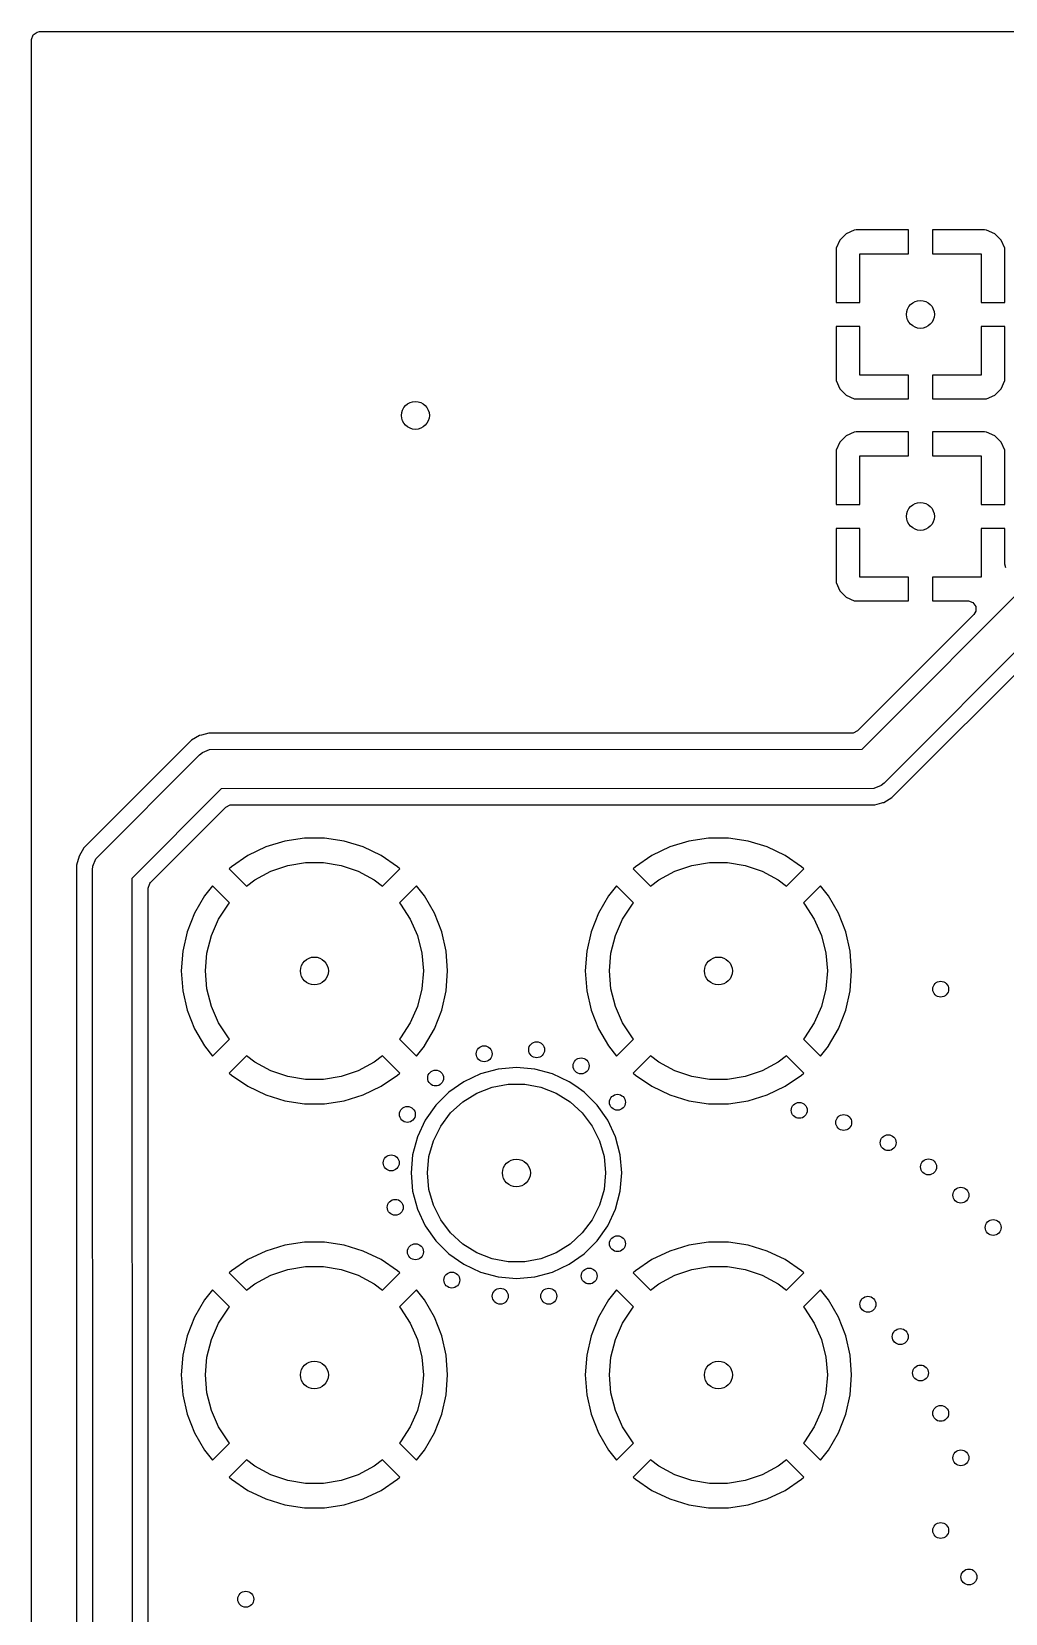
# Model space of a CAD drawing. Extents: x 5.29 to 6.87, y -4.43 to -2.85.
# Drawn here: x 5.291 to 5.773, y -3.637 to -2.854 of the extents above; entities that cross this region are included whole.
import ezdxf

# ---------------------------------------------------------------- set-up
doc = ezdxf.new("R2010")
doc.units = 0
doc.header["$MEASUREMENT"] = 0
doc.layers.add('BLACK', color=7, linetype='CONTINUOUS')

msp = doc.modelspace()

# ---------------------------------------------------------------- linework, layer by layer
at = {"layer": 'BLACK', "linetype": 'CONTINUOUS'}
for p, q in [((5.29051, -2.8574), (5.29126, -2.85511)), ((5.29051, -2.96174), (5.29051, -2.8574)), ((5.29126, -2.85511), (5.2932, -2.85369)), ((5.2932, -2.85369), (5.29441, -2.8535)), ((5.29441, -2.8535), (6.86661, -2.8535)), ((5.69776, -2.95181), (5.69372, -2.95359)), ((5.69875, -2.95169), (5.69776, -2.95181)), ((5.72461, -2.95169), (5.69875, -2.95169)), ((5.69875, -2.95169), (5.69875, -2.95169)), ((5.72461, -2.9635), (5.72461, -2.95169)), ((5.72461, -2.95169), (5.72461, -2.95169)), ((5.76228, -2.95169), (5.73642, -2.95169)), ((5.73642, -2.95169), (5.73642, -2.95169)), ((5.73642, -2.95169), (5.73642, -2.9635)), ((5.76326, -2.95181), (5.76228, -2.95169)), ((5.7673, -2.95359), (5.76326, -2.95181)), ((5.6906, -2.95671), (5.68882, -2.96075)), ((5.69372, -2.95359), (5.6906, -2.95671)), ((5.77042, -2.95671), (5.7673, -2.95359)), ((5.77221, -2.96075), (5.77042, -2.95671)), ((5.29051, -3.03773), (5.29051, -2.96174)), ((5.68882, -2.96075), (5.6887, -2.96174)), ((5.6887, -2.96174), (5.6887, -2.9876)), ((5.70051, -2.9876), (5.70051, -2.9635)), ((5.70051, -2.9635), (5.72461, -2.9635)), ((5.73642, -2.9635), (5.76051, -2.9635)), ((5.76051, -2.9635), (5.76051, -2.9876)), ((5.77232, -2.96174), (5.77221, -2.96075)), ((5.77232, -2.96174), (5.77232, -2.96174)), ((5.77232, -2.96273), (5.77232, -2.96174)), ((5.77232, -2.9876), (5.77232, -2.96273)), ((5.6887, -2.9876), (5.6887, -2.9876)), ((5.6887, -2.9876), (5.70051, -2.9876)), ((5.76051, -2.9876), (5.77232, -2.9876)), ((5.77232, -2.9876), (5.77232, -2.9876)), ((5.6887, -2.99941), (5.6887, -2.99941)), ((5.6887, -2.99941), (5.6887, -3.02527)), ((5.70051, -2.99941), (5.6887, -2.99941)), ((5.70051, -3.0235), (5.70051, -2.99941)), ((5.77232, -2.99941), (5.76051, -2.99941)), ((5.76051, -2.99941), (5.76051, -3.0235)), ((5.77232, -3.02527), (5.77232, -2.99941)), ((5.77232, -2.99941), (5.77232, -2.99941)), ((5.6887, -3.02527), (5.68882, -3.02625)), ((5.68882, -3.02625), (5.6906, -3.03029)), ((5.72461, -3.0235), (5.70051, -3.0235)), ((5.72461, -3.03531), (5.72461, -3.0235)), ((5.76051, -3.0235), (5.73642, -3.0235)), ((5.73642, -3.0235), (5.73642, -3.03531)), ((5.77042, -3.03029), (5.77221, -3.02625)), ((5.77221, -3.02625), (5.77232, -3.02527)), ((5.77232, -3.02527), (5.77232, -3.02527)), ((5.29051, -3.26617), (5.29051, -3.03773)), ((5.6906, -3.03029), (5.69372, -3.03342)), ((5.69372, -3.03342), (5.69776, -3.0352)), ((5.69776, -3.0352), (5.69875, -3.03531)), ((5.69875, -3.03531), (5.72461, -3.03531)), ((5.72461, -3.03531), (5.72461, -3.03531)), ((5.73642, -3.03531), (5.73642, -3.03531)), ((5.73642, -3.03531), (5.76228, -3.03531)), ((5.76228, -3.03531), (5.76326, -3.0352)), ((5.76228, -3.03531), (5.76228, -3.03531)), ((5.76326, -3.0352), (5.7673, -3.03342)), ((5.7673, -3.03342), (5.77042, -3.03029)), ((5.69372, -3.05359), (5.6906, -3.05671)), ((5.69776, -3.05181), (5.69372, -3.05359)), ((5.69875, -3.05169), (5.69776, -3.05181)), ((5.72461, -3.05169), (5.69875, -3.05169)), ((5.69875, -3.05169), (5.69875, -3.05169)), ((5.72461, -3.0635), (5.72461, -3.05169)), ((5.72461, -3.05169), (5.72461, -3.05169)), ((5.73642, -3.05169), (5.73642, -3.0635)), ((5.76228, -3.05169), (5.73642, -3.05169)), ((5.73642, -3.05169), (5.73642, -3.05169)), ((5.76326, -3.05181), (5.76228, -3.05169)), ((5.7673, -3.05359), (5.76326, -3.05181)), ((5.77042, -3.05671), (5.7673, -3.05359)), ((5.68882, -3.06075), (5.6887, -3.06174)), ((5.6906, -3.05671), (5.68882, -3.06075)), ((5.77221, -3.06075), (5.77042, -3.05671)), ((5.77232, -3.06174), (5.77221, -3.06075)), ((5.6887, -3.06174), (5.6887, -3.0876)), ((5.70051, -3.0876), (5.70051, -3.0635)), ((5.70051, -3.0635), (5.72461, -3.0635)), ((5.73642, -3.0635), (5.76051, -3.0635)), ((5.76051, -3.0635), (5.76051, -3.0876)), ((5.77232, -3.0876), (5.77232, -3.06174)), ((5.77232, -3.06174), (5.77232, -3.06174)), ((5.6887, -3.0876), (5.6887, -3.0876)), ((5.6887, -3.0876), (5.70051, -3.0876)), ((5.76051, -3.0876), (5.77232, -3.0876)), ((5.77232, -3.0876), (5.77232, -3.0876)), ((5.6887, -3.09941), (5.6887, -3.09941)), ((5.6887, -3.09941), (5.6887, -3.12527)), ((5.70051, -3.09941), (5.6887, -3.09941)), ((5.70051, -3.1235), (5.70051, -3.09941)), ((5.77232, -3.09941), (5.76051, -3.09941)), ((5.76051, -3.09941), (5.76051, -3.1235)), ((5.77232, -3.1172), (5.77232, -3.09941)), ((5.77232, -3.09941), (5.77232, -3.09941)), ((5.70169, -3.20866), (5.80051, -3.10963)), ((5.72461, -3.1235), (5.70051, -3.1235)), ((5.81422, -3.1235), (5.71247, -3.22546)), ((5.72461, -3.13531), (5.72461, -3.1235)), ((5.76051, -3.1235), (5.73642, -3.1235)), ((5.73642, -3.1235), (5.73642, -3.13531)), ((5.77275, -3.11897), (5.77232, -3.1172)), ((5.6887, -3.12527), (5.68882, -3.12625)), ((5.68882, -3.12625), (5.6906, -3.13029)), ((5.6906, -3.13029), (5.69372, -3.13342)), ((5.69372, -3.13342), (5.69776, -3.1352)), ((5.69776, -3.1352), (5.69875, -3.13531)), ((5.69875, -3.13531), (5.72461, -3.13531)), ((5.7164, -3.2327), (5.81656, -3.13254)), ((5.72461, -3.13531), (5.72461, -3.13531)), ((5.73642, -3.13531), (5.73642, -3.13531)), ((5.73642, -3.13531), (5.75421, -3.13531)), ((5.75421, -3.13531), (5.7565, -3.13606)), ((5.7565, -3.13606), (5.75792, -3.13801)), ((5.75792, -3.13801), (5.75792, -3.14042)), ((5.75696, -3.14197), (5.69931, -3.19963)), ((5.75792, -3.14042), (5.75696, -3.14197)), ((5.37367, -3.20198), (5.36962, -3.20431)), ((5.37462, -3.20172), (5.37367, -3.20198)), ((5.37367, -3.20198), (5.37367, -3.20198)), ((5.3764, -3.20124), (5.37462, -3.20172)), ((5.37462, -3.20172), (5.37462, -3.20172)), ((5.37818, -3.20077), (5.3764, -3.20124)), ((5.69655, -3.20077), (5.37818, -3.20077)), ((5.69716, -3.20072), (5.69655, -3.20077)), ((5.69931, -3.19963), (5.69716, -3.20072)), ((5.36962, -3.20431), (5.31632, -3.25761)), ((5.37504, -3.21032), (5.37859, -3.20885)), ((5.37859, -3.20885), (5.70169, -3.20866)), ((5.32234, -3.26303), (5.37355, -3.21154)), ((5.37355, -3.21154), (5.37504, -3.21032)), ((5.37504, -3.21032), (5.37504, -3.21032)), ((5.71247, -3.22546), (5.71098, -3.22669)), ((5.38435, -3.22834), (5.34017, -3.27275)), ((5.70743, -3.22816), (5.38435, -3.22834)), ((5.71098, -3.22669), (5.70743, -3.22816)), ((5.71098, -3.22669), (5.71098, -3.22669)), ((5.71236, -3.23503), (5.7164, -3.2327)), ((5.34939, -3.27471), (5.38672, -3.23738)), ((5.38672, -3.23738), (5.38886, -3.23629)), ((5.38886, -3.23629), (5.38947, -3.23624)), ((5.38947, -3.23624), (5.70785, -3.23624)), ((5.70785, -3.23624), (5.7114, -3.23529)), ((5.7114, -3.23529), (5.71193, -3.23515)), ((5.7114, -3.23529), (5.7114, -3.23529)), ((5.71193, -3.23515), (5.71236, -3.23503)), ((5.40642, -3.25713), (5.39755, -3.2614)), ((5.41584, -3.25422), (5.40642, -3.25713)), ((5.42558, -3.25276), (5.41584, -3.25422)), ((5.41584, -3.25422), (5.41584, -3.25422)), ((5.43544, -3.25276), (5.42558, -3.25276)), ((5.44518, -3.25422), (5.43544, -3.25276)), ((5.4546, -3.25713), (5.44518, -3.25422)), ((5.44518, -3.25422), (5.44518, -3.25422)), ((5.46348, -3.2614), (5.4546, -3.25713)), ((5.60642, -3.25713), (5.59755, -3.2614)), ((5.61584, -3.25422), (5.60642, -3.25713)), ((5.62558, -3.25276), (5.61584, -3.25422)), ((5.61584, -3.25422), (5.61584, -3.25422)), ((5.63544, -3.25276), (5.62558, -3.25276)), ((5.64518, -3.25422), (5.63544, -3.25276)), ((5.6546, -3.25713), (5.64518, -3.25422)), ((5.64518, -3.25422), (5.64518, -3.25422)), ((5.66348, -3.2614), (5.6546, -3.25713)), ((5.31398, -3.26166), (5.31278, -3.26617)), ((5.31632, -3.25761), (5.31398, -3.26166)), ((5.31398, -3.26166), (5.31398, -3.26166)), ((5.31398, -3.26166), (5.31398, -3.26166)), ((5.32086, -3.26658), (5.32233, -3.26304)), ((5.32233, -3.26304), (5.32234, -3.26303)), ((5.39755, -3.2614), (5.3894, -3.26696)), ((5.41727, -3.26622), (5.42606, -3.26475)), ((5.42606, -3.26475), (5.43497, -3.26475)), ((5.43497, -3.26475), (5.44375, -3.26622)), ((5.47162, -3.26696), (5.46348, -3.2614)), ((5.59755, -3.2614), (5.5894, -3.26696)), ((5.61727, -3.26622), (5.62606, -3.26475)), ((5.62606, -3.26475), (5.63497, -3.26475)), ((5.63497, -3.26475), (5.64375, -3.26622)), ((5.67162, -3.26696), (5.66348, -3.2614)), ((5.29051, -4.2195), (5.29051, -3.26617)), ((5.31278, -3.26617), (5.31278, -4.01617)), ((5.32067, -3.2685), (5.32086, -3.26658)), ((5.32086, -4.01659), (5.32067, -3.2685)), ((5.34017, -3.27275), (5.34035, -4.0185)), ((5.3894, -3.26696), (5.38832, -3.26796)), ((5.38832, -3.26796), (5.39691, -3.27655)), ((5.40101, -3.27335), (5.40885, -3.26911)), ((5.40885, -3.26911), (5.41727, -3.26622)), ((5.44375, -3.26622), (5.45218, -3.26911)), ((5.45218, -3.26911), (5.46001, -3.27335)), ((5.46412, -3.27655), (5.4727, -3.26796)), ((5.4727, -3.26796), (5.47162, -3.26696)), ((5.5894, -3.26696), (5.58832, -3.26796)), ((5.58832, -3.26796), (5.5969, -3.27655)), ((5.60101, -3.27335), (5.60885, -3.26911)), ((5.60885, -3.26911), (5.61727, -3.26622)), ((5.64375, -3.26622), (5.65218, -3.26911)), ((5.65218, -3.26911), (5.66001, -3.27335)), ((5.66412, -3.27655), (5.6727, -3.26796)), ((5.6727, -3.26796), (5.67162, -3.26696)), ((5.34825, -3.27746), (5.34899, -3.27517)), ((5.34825, -3.3185), (5.34825, -3.27746)), ((5.34899, -3.27517), (5.34939, -3.27471)), ((5.38002, -3.27637), (5.37604, -3.28136)), ((5.38847, -3.28481), (5.38002, -3.27637)), ((5.39691, -3.27655), (5.40101, -3.27335)), ((5.46001, -3.27335), (5.46412, -3.27655)), ((5.481, -3.27637), (5.47256, -3.28481)), ((5.48499, -3.28136), (5.481, -3.27637)), ((5.58002, -3.27637), (5.57604, -3.28136)), ((5.58847, -3.28481), (5.58002, -3.27637)), ((5.5969, -3.27655), (5.60101, -3.27335)), ((5.66001, -3.27335), (5.66412, -3.27655)), ((5.681, -3.27637), (5.67256, -3.28481)), ((5.68499, -3.28136), (5.681, -3.27637)), ((5.37604, -3.28136), (5.37111, -3.2899)), ((5.38308, -3.29283), (5.38795, -3.28538)), ((5.38795, -3.28538), (5.38847, -3.28481)), ((5.47256, -3.28481), (5.47308, -3.28538)), ((5.47308, -3.28538), (5.47795, -3.29283)), ((5.48991, -3.2899), (5.48499, -3.28136)), ((5.48499, -3.28136), (5.48499, -3.28136)), ((5.57604, -3.28136), (5.57111, -3.2899)), ((5.58308, -3.29283), (5.58795, -3.28538)), ((5.58795, -3.28538), (5.58847, -3.28481)), ((5.67256, -3.28481), (5.67308, -3.28538)), ((5.67308, -3.28538), (5.67795, -3.29283)), ((5.68991, -3.2899), (5.68499, -3.28136)), ((5.68499, -3.28136), (5.68499, -3.28136)), ((5.37111, -3.2899), (5.36751, -3.29907)), ((5.37111, -3.2899), (5.37111, -3.2899)), ((5.3795, -3.30099), (5.38308, -3.29283)), ((5.47795, -3.29283), (5.48153, -3.30099)), ((5.49351, -3.29907), (5.48991, -3.2899)), ((5.48991, -3.2899), (5.48991, -3.2899)), ((5.57111, -3.2899), (5.56751, -3.29907)), ((5.57111, -3.2899), (5.57111, -3.2899)), ((5.5795, -3.30099), (5.58308, -3.29283)), ((5.67795, -3.29283), (5.68153, -3.30099)), ((5.69351, -3.29907), (5.68991, -3.2899)), ((5.68991, -3.2899), (5.68991, -3.2899)), ((5.36751, -3.29907), (5.36532, -3.30868)), ((5.37731, -3.30963), (5.3795, -3.30099)), ((5.48153, -3.30099), (5.48371, -3.30963)), ((5.49571, -3.30868), (5.49351, -3.29907)), ((5.56751, -3.29907), (5.56532, -3.30868)), ((5.57731, -3.30963), (5.5795, -3.30099)), ((5.68153, -3.30099), (5.68371, -3.30963)), ((5.69571, -3.30868), (5.69351, -3.29907)), ((5.36532, -3.30868), (5.36458, -3.3185)), ((5.36532, -3.30868), (5.36532, -3.30868)), ((5.37657, -3.3185), (5.37731, -3.30963)), ((5.48371, -3.30963), (5.48445, -3.3185)), ((5.49571, -3.30868), (5.49571, -3.30868)), ((5.49644, -3.3185), (5.49571, -3.30868)), ((5.56532, -3.30868), (5.56458, -3.3185)), ((5.56532, -3.30868), (5.56532, -3.30868)), ((5.57657, -3.3185), (5.57731, -3.30963)), ((5.68371, -3.30963), (5.68445, -3.3185)), ((5.69644, -3.3185), (5.69571, -3.30868)), ((5.69571, -3.30868), (5.69571, -3.30868)), ((5.34825, -3.4185), (5.34825, -3.3185)), ((5.36458, -3.3185), (5.36532, -3.32833)), ((5.36458, -3.3185), (5.36458, -3.3185)), ((5.37731, -3.32738), (5.37657, -3.3185)), ((5.48445, -3.3185), (5.48371, -3.32738)), ((5.49571, -3.32833), (5.49644, -3.3185)), ((5.49644, -3.3185), (5.49644, -3.3185)), ((5.56458, -3.3185), (5.56532, -3.32833)), ((5.56458, -3.3185), (5.56458, -3.3185)), ((5.57731, -3.32738), (5.57657, -3.3185)), ((5.68445, -3.3185), (5.68371, -3.32738)), ((5.69571, -3.32833), (5.69644, -3.3185)), ((5.69644, -3.3185), (5.69644, -3.3185)), ((5.3795, -3.33602), (5.37731, -3.32738)), ((5.48371, -3.32738), (5.48153, -3.33602)), ((5.5795, -3.33602), (5.57731, -3.32738)), ((5.68371, -3.32738), (5.68153, -3.33602)), ((5.36532, -3.32833), (5.36532, -3.32833)), ((5.36532, -3.32833), (5.36751, -3.33794)), ((5.49351, -3.33794), (5.49571, -3.32833)), ((5.49571, -3.32833), (5.49571, -3.32833)), ((5.56532, -3.32833), (5.56532, -3.32833)), ((5.56532, -3.32833), (5.56751, -3.33794)), ((5.69351, -3.33794), (5.69571, -3.32833)), ((5.69571, -3.32833), (5.69571, -3.32833)), ((5.36751, -3.33794), (5.37111, -3.34711)), ((5.38308, -3.34418), (5.3795, -3.33602)), ((5.48153, -3.33602), (5.47795, -3.34418)), ((5.48991, -3.34711), (5.49351, -3.33794)), ((5.56751, -3.33794), (5.57111, -3.34711)), ((5.58308, -3.34418), (5.5795, -3.33602)), ((5.68153, -3.33602), (5.67795, -3.34418)), ((5.68991, -3.34711), (5.69351, -3.33794)), ((5.37111, -3.34711), (5.37111, -3.34711)), ((5.37111, -3.34711), (5.37604, -3.35564)), ((5.38795, -3.35163), (5.38308, -3.34418)), ((5.47795, -3.34418), (5.47308, -3.35163)), ((5.48499, -3.35564), (5.48991, -3.34711)), ((5.48991, -3.34711), (5.48991, -3.34711)), ((5.57111, -3.34711), (5.57111, -3.34711)), ((5.57111, -3.34711), (5.57604, -3.35564)), ((5.58795, -3.35163), (5.58308, -3.34418)), ((5.67795, -3.34418), (5.67308, -3.35163)), ((5.68499, -3.35564), (5.68991, -3.34711)), ((5.68991, -3.34711), (5.68991, -3.34711)), ((5.37604, -3.35564), (5.37604, -3.35564)), ((5.37604, -3.35564), (5.38002, -3.36064)), ((5.38002, -3.36064), (5.38847, -3.3522)), ((5.38847, -3.3522), (5.38795, -3.35163)), ((5.47308, -3.35163), (5.47256, -3.3522)), ((5.47256, -3.3522), (5.481, -3.36064)), ((5.481, -3.36064), (5.48499, -3.35565)), ((5.48499, -3.35565), (5.48499, -3.35564)), ((5.57604, -3.35564), (5.57604, -3.35564)), ((5.57604, -3.35564), (5.58002, -3.36064)), ((5.58002, -3.36064), (5.58847, -3.3522)), ((5.58847, -3.3522), (5.58795, -3.35163)), ((5.67308, -3.35163), (5.67256, -3.3522)), ((5.67256, -3.3522), (5.681, -3.36064)), ((5.681, -3.36064), (5.68499, -3.35565)), ((5.68499, -3.35565), (5.68499, -3.35564)), ((5.39691, -3.36046), (5.38832, -3.36905)), ((5.40101, -3.36366), (5.39691, -3.36046)), ((5.40885, -3.3679), (5.40101, -3.36366)), ((5.46001, -3.36366), (5.45218, -3.3679)), ((5.46412, -3.36046), (5.46001, -3.36366)), ((5.4727, -3.36905), (5.46412, -3.36046)), ((5.53051, -3.36632), (5.52145, -3.36711)), ((5.53957, -3.36711), (5.53051, -3.36632)), ((5.53051, -3.36632), (5.53051, -3.36632)), ((5.5969, -3.36046), (5.58832, -3.36905)), ((5.60101, -3.36366), (5.5969, -3.36046)), ((5.60885, -3.3679), (5.60101, -3.36366)), ((5.66001, -3.36366), (5.65218, -3.3679)), ((5.66412, -3.36046), (5.66001, -3.36366)), ((5.6727, -3.36905), (5.66412, -3.36046)), ((5.38832, -3.36905), (5.3894, -3.37005)), ((5.3894, -3.37005), (5.3894, -3.37005)), ((5.3894, -3.37005), (5.39755, -3.3756)), ((5.41727, -3.37079), (5.40885, -3.3679)), ((5.42606, -3.37226), (5.41727, -3.37079)), ((5.43497, -3.37226), (5.42606, -3.37226)), ((5.44375, -3.37079), (5.43497, -3.37226)), ((5.45218, -3.3679), (5.44375, -3.37079)), ((5.46348, -3.3756), (5.47162, -3.37005)), ((5.47162, -3.37005), (5.4727, -3.36905)), ((5.47162, -3.37005), (5.47162, -3.37005)), ((5.50442, -3.37331), (5.49697, -3.37853)), ((5.51266, -3.36946), (5.50442, -3.37331)), ((5.52145, -3.36711), (5.51266, -3.36946)), ((5.51844, -3.37609), (5.52644, -3.3746)), ((5.52644, -3.3746), (5.53458, -3.3746)), ((5.53458, -3.3746), (5.54258, -3.37609)), ((5.54836, -3.36946), (5.53957, -3.36711)), ((5.53957, -3.36711), (5.53957, -3.36711)), ((5.53957, -3.36711), (5.53957, -3.36711)), ((5.55661, -3.37331), (5.54836, -3.36946)), ((5.55988, -3.3756), (5.55661, -3.37331)), ((5.58832, -3.36905), (5.5894, -3.37005)), ((5.5894, -3.37005), (5.5894, -3.37005)), ((5.5894, -3.37005), (5.59755, -3.3756)), ((5.61727, -3.37079), (5.60885, -3.3679)), ((5.62606, -3.37226), (5.61727, -3.37079)), ((5.63497, -3.37226), (5.62606, -3.37226)), ((5.64375, -3.37079), (5.63497, -3.37226)), ((5.65218, -3.3679), (5.64375, -3.37079)), ((5.66348, -3.3756), (5.67162, -3.37005)), ((5.67162, -3.37005), (5.6727, -3.36905)), ((5.67162, -3.37005), (5.67162, -3.37005)), ((5.39755, -3.3756), (5.40642, -3.37988)), ((5.40642, -3.37988), (5.41584, -3.38278)), ((5.44518, -3.38278), (5.4546, -3.37988)), ((5.4546, -3.37988), (5.46348, -3.3756)), ((5.49697, -3.37853), (5.49053, -3.38496)), ((5.50394, -3.38332), (5.51086, -3.37903)), ((5.51086, -3.37903), (5.51844, -3.37609)), ((5.54258, -3.37609), (5.55017, -3.37903)), ((5.55017, -3.37903), (5.55708, -3.38332)), ((5.56406, -3.37853), (5.55988, -3.3756)), ((5.57049, -3.38496), (5.56406, -3.37853)), ((5.56406, -3.37853), (5.56406, -3.37853)), ((5.56406, -3.37853), (5.56406, -3.37853)), ((5.59755, -3.3756), (5.60642, -3.37988)), ((5.60642, -3.37988), (5.61584, -3.38278)), ((5.64518, -3.38278), (5.6546, -3.37988)), ((5.6546, -3.37988), (5.66348, -3.3756)), ((5.41584, -3.38278), (5.41584, -3.38278)), ((5.41584, -3.38278), (5.42558, -3.38425)), ((5.42558, -3.38425), (5.42558, -3.38425)), ((5.42558, -3.38425), (5.43544, -3.38425)), ((5.43544, -3.38425), (5.44518, -3.38278)), ((5.43544, -3.38425), (5.43544, -3.38425)), ((5.44518, -3.38278), (5.44518, -3.38278)), ((5.49053, -3.38496), (5.48532, -3.39241)), ((5.49302, -3.39529), (5.49793, -3.3888)), ((5.49793, -3.3888), (5.50394, -3.38332)), ((5.55708, -3.38332), (5.5631, -3.3888)), ((5.5631, -3.3888), (5.568, -3.39529)), ((5.57571, -3.39241), (5.57049, -3.38496)), ((5.61584, -3.38278), (5.61584, -3.38278)), ((5.61584, -3.38278), (5.62558, -3.38425)), ((5.62558, -3.38425), (5.62558, -3.38425)), ((5.62558, -3.38425), (5.63544, -3.38425)), ((5.63544, -3.38425), (5.64518, -3.38278)), ((5.63544, -3.38425), (5.63544, -3.38425)), ((5.64518, -3.38278), (5.64518, -3.38278)), ((5.48532, -3.39241), (5.48147, -3.40065)), ((5.48939, -3.40258), (5.49302, -3.39529)), ((5.568, -3.39529), (5.57163, -3.40258)), ((5.57955, -3.40065), (5.57571, -3.39241)), ((5.48147, -3.40065), (5.47912, -3.40944)), ((5.48717, -3.4104), (5.48939, -3.40258)), ((5.57163, -3.40258), (5.57386, -3.4104)), ((5.58191, -3.40944), (5.57955, -3.40065)), ((5.47912, -3.40944), (5.47833, -3.4185)), ((5.48642, -3.4185), (5.48717, -3.4104)), ((5.57386, -3.4104), (5.57461, -3.4185)), ((5.5827, -3.4185), (5.58191, -3.40944)), ((5.34825, -3.5185), (5.34825, -3.4185)), ((5.47833, -3.4185), (5.47833, -3.4185)), ((5.47833, -3.4185), (5.47912, -3.42757)), ((5.48717, -3.42661), (5.48642, -3.4185)), ((5.57461, -3.4185), (5.57386, -3.42661)), ((5.58191, -3.42757), (5.5827, -3.4185)), ((5.47912, -3.42757), (5.47912, -3.42757)), ((5.47912, -3.42757), (5.47912, -3.42757)), ((5.47912, -3.42757), (5.48147, -3.43635)), ((5.48939, -3.43443), (5.48717, -3.42661)), ((5.57386, -3.42661), (5.57163, -3.43443)), ((5.57955, -3.43635), (5.58191, -3.42757)), ((5.48147, -3.43635), (5.48532, -3.4446)), ((5.49302, -3.44172), (5.48939, -3.43443)), ((5.57163, -3.43443), (5.568, -3.44172)), ((5.57571, -3.4446), (5.57955, -3.43635)), ((5.48532, -3.4446), (5.49053, -3.45205)), ((5.49793, -3.44821), (5.49302, -3.44172)), ((5.568, -3.44172), (5.5631, -3.44821)), ((5.57049, -3.45205), (5.57571, -3.4446)), ((5.42558, -3.45276), (5.41584, -3.45422)), ((5.43544, -3.45276), (5.42558, -3.45276)), ((5.44518, -3.45422), (5.43544, -3.45276)), ((5.49053, -3.45205), (5.49697, -3.45848)), ((5.50394, -3.45369), (5.49793, -3.44821)), ((5.5631, -3.44821), (5.55708, -3.45369)), ((5.56406, -3.45848), (5.57049, -3.45205)), ((5.62558, -3.45276), (5.61584, -3.45422)), ((5.63544, -3.45276), (5.62558, -3.45276)), ((5.64518, -3.45422), (5.63544, -3.45276)), ((5.40642, -3.45713), (5.39755, -3.4614)), ((5.41584, -3.45422), (5.40642, -3.45713)), ((5.41584, -3.45422), (5.41584, -3.45422)), ((5.4546, -3.45713), (5.44518, -3.45422)), ((5.44518, -3.45422), (5.44518, -3.45422)), ((5.46348, -3.4614), (5.4546, -3.45713)), ((5.49697, -3.45848), (5.50442, -3.4637)), ((5.51086, -3.45798), (5.50394, -3.45369)), ((5.51844, -3.46092), (5.51086, -3.45798)), ((5.55017, -3.45798), (5.54258, -3.46092)), ((5.55708, -3.45369), (5.55017, -3.45798)), ((5.55661, -3.4637), (5.56406, -3.45848)), ((5.60642, -3.45713), (5.59755, -3.4614)), ((5.61584, -3.45422), (5.60642, -3.45713)), ((5.61584, -3.45422), (5.61584, -3.45422)), ((5.6546, -3.45713), (5.64518, -3.45422)), ((5.64518, -3.45422), (5.64518, -3.45422)), ((5.66348, -3.4614), (5.6546, -3.45713)), ((5.3894, -3.46696), (5.38832, -3.46796)), ((5.38832, -3.46796), (5.39691, -3.47655)), ((5.39755, -3.4614), (5.3894, -3.46696)), ((5.40885, -3.46911), (5.41727, -3.46622)), ((5.41727, -3.46622), (5.42606, -3.46475)), ((5.42606, -3.46475), (5.43497, -3.46475)), ((5.43497, -3.46475), (5.44375, -3.46622)), ((5.44375, -3.46622), (5.45218, -3.46911)), ((5.47162, -3.46696), (5.46348, -3.4614)), ((5.46412, -3.47655), (5.4727, -3.46796)), ((5.4727, -3.46796), (5.47162, -3.46696)), ((5.50442, -3.4637), (5.51266, -3.46754)), ((5.51266, -3.46754), (5.52145, -3.4699)), ((5.52644, -3.46241), (5.51844, -3.46092)), ((5.53458, -3.46241), (5.52644, -3.46241)), ((5.54258, -3.46092), (5.53458, -3.46241)), ((5.53957, -3.4699), (5.54836, -3.46754)), ((5.54836, -3.46754), (5.55661, -3.4637)), ((5.5894, -3.46696), (5.58832, -3.46796)), ((5.58832, -3.46796), (5.5969, -3.47655)), ((5.59755, -3.4614), (5.5894, -3.46696)), ((5.60885, -3.46911), (5.61727, -3.46622)), ((5.61727, -3.46622), (5.62606, -3.46475)), ((5.62606, -3.46475), (5.63497, -3.46475)), ((5.63497, -3.46475), (5.64375, -3.46622)), ((5.64375, -3.46622), (5.65218, -3.46911)), ((5.67162, -3.46696), (5.66348, -3.4614)), ((5.66412, -3.47655), (5.6727, -3.46796)), ((5.6727, -3.46796), (5.67162, -3.46696)), ((5.38002, -3.47637), (5.37604, -3.48136)), ((5.38847, -3.48481), (5.38002, -3.47637)), ((5.39691, -3.47655), (5.40101, -3.47335)), ((5.40101, -3.47335), (5.40885, -3.46911)), ((5.45218, -3.46911), (5.46001, -3.47335)), ((5.46001, -3.47335), (5.46412, -3.47655)), ((5.481, -3.47637), (5.47256, -3.48481)), ((5.48499, -3.48136), (5.481, -3.47637)), ((5.52145, -3.4699), (5.52145, -3.4699)), ((5.52145, -3.4699), (5.52145, -3.4699)), ((5.52145, -3.4699), (5.53051, -3.47069)), ((5.53051, -3.47069), (5.53957, -3.4699)), ((5.53051, -3.47069), (5.53051, -3.47069)), ((5.53051, -3.47069), (5.53051, -3.47069)), ((5.53957, -3.4699), (5.53957, -3.4699)), ((5.53957, -3.4699), (5.53957, -3.4699)), ((5.58002, -3.47637), (5.57604, -3.48136)), ((5.58847, -3.48481), (5.58002, -3.47637)), ((5.5969, -3.47655), (5.60101, -3.47335)), ((5.60101, -3.47335), (5.60885, -3.46911)), ((5.65218, -3.46911), (5.66001, -3.47335)), ((5.66001, -3.47335), (5.66412, -3.47655)), ((5.681, -3.47637), (5.67256, -3.48481)), ((5.68499, -3.48136), (5.681, -3.47637)), ((5.37604, -3.48136), (5.37111, -3.4899)), ((5.48991, -3.4899), (5.48499, -3.48136)), ((5.48499, -3.48136), (5.48499, -3.48136)), ((5.57604, -3.48136), (5.57111, -3.4899)), ((5.68991, -3.4899), (5.68499, -3.48136)), ((5.68499, -3.48136), (5.68499, -3.48136)), ((5.37111, -3.4899), (5.36751, -3.49907)), ((5.37111, -3.4899), (5.37111, -3.4899)), ((5.38308, -3.49283), (5.38795, -3.48538)), ((5.38795, -3.48538), (5.38847, -3.48481)), ((5.47256, -3.48481), (5.47308, -3.48538)), ((5.47308, -3.48538), (5.47795, -3.49283)), ((5.49351, -3.49907), (5.48991, -3.4899)), ((5.48991, -3.4899), (5.48991, -3.4899)), ((5.57111, -3.4899), (5.56751, -3.49907)), ((5.57111, -3.4899), (5.57111, -3.4899)), ((5.58308, -3.49283), (5.58795, -3.48538)), ((5.58795, -3.48538), (5.58847, -3.48481)), ((5.67256, -3.48481), (5.67308, -3.48538)), ((5.67308, -3.48538), (5.67795, -3.49283)), ((5.69351, -3.49907), (5.68991, -3.4899)), ((5.68991, -3.4899), (5.68991, -3.4899)), ((5.36751, -3.49907), (5.36532, -3.50868)), ((5.3795, -3.50099), (5.38308, -3.49283)), ((5.47795, -3.49283), (5.48153, -3.50099)), ((5.49571, -3.50868), (5.49351, -3.49907)), ((5.56751, -3.49907), (5.56532, -3.50868)), ((5.5795, -3.50099), (5.58308, -3.49283)), ((5.67795, -3.49283), (5.68153, -3.50099)), ((5.69571, -3.50868), (5.69351, -3.49907)), ((5.37731, -3.50963), (5.3795, -3.50099)), ((5.48153, -3.50099), (5.48371, -3.50963)), ((5.57731, -3.50963), (5.5795, -3.50099)), ((5.68153, -3.50099), (5.68371, -3.50963)), ((5.36532, -3.50868), (5.36458, -3.5185)), ((5.36532, -3.50868), (5.36532, -3.50868)), ((5.37657, -3.5185), (5.37731, -3.50963)), ((5.48371, -3.50963), (5.48445, -3.5185)), ((5.49571, -3.50868), (5.49571, -3.50868)), ((5.49644, -3.5185), (5.49571, -3.50868)), ((5.56532, -3.50868), (5.56458, -3.5185)), ((5.56532, -3.50868), (5.56532, -3.50868)), ((5.57657, -3.5185), (5.57731, -3.50963)), ((5.68371, -3.50963), (5.68445, -3.5185)), ((5.69644, -3.5185), (5.69571, -3.50868)), ((5.69571, -3.50868), (5.69571, -3.50868)), ((5.34825, -3.7685), (5.34825, -3.5185)), ((5.36458, -3.5185), (5.36532, -3.52833)), ((5.36458, -3.5185), (5.36458, -3.5185)), ((5.37731, -3.52738), (5.37657, -3.5185)), ((5.48445, -3.5185), (5.48371, -3.52738)), ((5.49571, -3.52833), (5.49644, -3.5185)), ((5.49644, -3.5185), (5.49644, -3.5185)), ((5.56458, -3.5185), (5.56532, -3.52833)), ((5.56458, -3.5185), (5.56458, -3.5185)), ((5.57731, -3.52738), (5.57657, -3.5185)), ((5.68445, -3.5185), (5.68371, -3.52738)), ((5.69571, -3.52833), (5.69644, -3.5185)), ((5.69644, -3.5185), (5.69644, -3.5185)), ((5.36532, -3.52833), (5.36532, -3.52833)), ((5.36532, -3.52833), (5.36751, -3.53794)), ((5.3795, -3.53602), (5.37731, -3.52738)), ((5.48371, -3.52738), (5.48153, -3.53602)), ((5.49351, -3.53794), (5.49571, -3.52833)), ((5.49571, -3.52833), (5.49571, -3.52833)), ((5.56532, -3.52833), (5.56532, -3.52833)), ((5.56532, -3.52833), (5.56751, -3.53794)), ((5.5795, -3.53602), (5.57731, -3.52738)), ((5.68371, -3.52738), (5.68153, -3.53602)), ((5.69351, -3.53794), (5.69571, -3.52833)), ((5.69571, -3.52833), (5.69571, -3.52833)), ((5.36751, -3.53794), (5.37111, -3.54711)), ((5.38308, -3.54418), (5.3795, -3.53602)), ((5.48153, -3.53602), (5.47795, -3.54418)), ((5.48991, -3.54711), (5.49351, -3.53794)), ((5.56751, -3.53794), (5.57111, -3.54711)), ((5.58308, -3.54418), (5.5795, -3.53602)), ((5.68153, -3.53602), (5.67795, -3.54418)), ((5.68991, -3.54711), (5.69351, -3.53794)), ((5.38795, -3.55163), (5.38308, -3.54418)), ((5.47795, -3.54418), (5.47308, -3.55163)), ((5.58795, -3.55163), (5.58308, -3.54418)), ((5.67795, -3.54418), (5.67308, -3.55163)), ((5.37111, -3.54711), (5.37111, -3.54711)), ((5.37111, -3.54711), (5.37604, -3.55564)), ((5.38002, -3.56064), (5.38847, -3.5522)), ((5.38847, -3.5522), (5.38795, -3.55163)), ((5.47308, -3.55163), (5.47256, -3.5522)), ((5.47256, -3.5522), (5.481, -3.56064)), ((5.48499, -3.55564), (5.48991, -3.54711)), ((5.48991, -3.54711), (5.48991, -3.54711)), ((5.57111, -3.54711), (5.57111, -3.54711)), ((5.57111, -3.54711), (5.57604, -3.55564)), ((5.58002, -3.56064), (5.58847, -3.5522)), ((5.58847, -3.5522), (5.58795, -3.55163)), ((5.67308, -3.55163), (5.67256, -3.5522)), ((5.67256, -3.5522), (5.681, -3.56064)), ((5.68499, -3.55564), (5.68991, -3.54711)), ((5.68991, -3.54711), (5.68991, -3.54711)), ((5.37604, -3.55564), (5.37604, -3.55564)), ((5.37604, -3.55564), (5.38002, -3.56064)), ((5.39691, -3.56046), (5.38832, -3.56905)), ((5.40101, -3.56366), (5.39691, -3.56046)), ((5.46412, -3.56046), (5.46001, -3.56366)), ((5.4727, -3.56905), (5.46412, -3.56046)), ((5.481, -3.56064), (5.48499, -3.55565)), ((5.48499, -3.55565), (5.48499, -3.55564)), ((5.57604, -3.55564), (5.57604, -3.55564)), ((5.57604, -3.55564), (5.58002, -3.56064)), ((5.5969, -3.56046), (5.58832, -3.56905)), ((5.60101, -3.56366), (5.5969, -3.56046)), ((5.66412, -3.56046), (5.66001, -3.56366)), ((5.6727, -3.56905), (5.66412, -3.56046)), ((5.681, -3.56064), (5.68499, -3.55565)), ((5.68499, -3.55565), (5.68499, -3.55564)), ((5.38832, -3.56905), (5.3894, -3.57005)), ((5.3894, -3.57005), (5.3894, -3.57005)), ((5.3894, -3.57005), (5.39755, -3.5756)), ((5.40885, -3.5679), (5.40101, -3.56366)), ((5.41727, -3.57079), (5.40885, -3.5679)), ((5.45218, -3.5679), (5.44375, -3.57079)), ((5.46001, -3.56366), (5.45218, -3.5679)), ((5.46348, -3.5756), (5.47162, -3.57005)), ((5.47162, -3.57005), (5.4727, -3.56905)), ((5.47162, -3.57005), (5.47162, -3.57005)), ((5.58832, -3.56905), (5.5894, -3.57005)), ((5.5894, -3.57005), (5.5894, -3.57005)), ((5.5894, -3.57005), (5.59755, -3.5756)), ((5.60885, -3.5679), (5.60101, -3.56366)), ((5.61727, -3.57079), (5.60885, -3.5679)), ((5.65218, -3.5679), (5.64375, -3.57079)), ((5.66001, -3.56366), (5.65218, -3.5679)), ((5.66348, -3.5756), (5.67162, -3.57005)), ((5.67162, -3.57005), (5.6727, -3.56905)), ((5.67162, -3.57005), (5.67162, -3.57005)), ((5.39755, -3.5756), (5.40642, -3.57988)), ((5.42606, -3.57226), (5.41727, -3.57079)), ((5.43497, -3.57226), (5.42606, -3.57226)), ((5.44375, -3.57079), (5.43497, -3.57226)), ((5.4546, -3.57988), (5.46348, -3.5756)), ((5.59755, -3.5756), (5.60642, -3.57988)), ((5.62606, -3.57226), (5.61727, -3.57079)), ((5.63497, -3.57226), (5.62606, -3.57226)), ((5.64375, -3.57079), (5.63497, -3.57226)), ((5.6546, -3.57988), (5.66348, -3.5756)), ((5.40642, -3.57988), (5.41584, -3.58278)), ((5.41584, -3.58278), (5.41584, -3.58278)), ((5.41584, -3.58278), (5.42558, -3.58425)), ((5.42558, -3.58425), (5.42558, -3.58425)), ((5.42558, -3.58425), (5.43544, -3.58425)), ((5.43544, -3.58425), (5.44518, -3.58278)), ((5.43544, -3.58425), (5.43544, -3.58425)), ((5.44518, -3.58278), (5.4546, -3.57988)), ((5.44518, -3.58278), (5.44518, -3.58278)), ((5.60642, -3.57988), (5.61584, -3.58278)), ((5.61584, -3.58278), (5.61584, -3.58278)), ((5.61584, -3.58278), (5.62558, -3.58425)), ((5.62558, -3.58425), (5.62558, -3.58425)), ((5.62558, -3.58425), (5.63544, -3.58425)), ((5.63544, -3.58425), (5.64518, -3.58278)), ((5.63544, -3.58425), (5.63544, -3.58425)), ((5.64518, -3.58278), (5.6546, -3.57988)), ((5.64518, -3.58278), (5.64518, -3.58278))]:
    msp.add_line(p, q, dxfattribs=at)
at = {"layer": 'BLACK'}
for centre, radius in [((5.73051, -2.9935), 0.00689), ((5.48051, -3.0435), 0.00689), ((5.73051, -3.0935), 0.00689), ((5.43051, -3.3185), 0.00689), ((5.63051, -3.3185), 0.00689), ((5.74051, -3.3275), 0.00394), ((5.51451, -3.3595), 0.00394), ((5.54051, -3.3575), 0.00394), ((5.56251, -3.3655), 0.00394), ((5.49051, -3.3715), 0.00394), ((5.58051, -3.3835), 0.00394), ((5.47651, -3.3895), 0.00394), ((5.67051, -3.3875), 0.00394), ((5.69251, -3.3935), 0.00394), ((5.71451, -3.4035), 0.00394), ((5.46851, -3.4135), 0.00394), ((5.53051, -3.4185), 0.00689), ((5.73451, -3.4155), 0.00394), ((5.75051, -3.4295), 0.00394), ((5.47051, -3.4355), 0.00394), ((5.76651, -3.4455), 0.00394), ((5.58051, -3.4535), 0.00394), ((5.48051, -3.4575), 0.00394), ((5.49851, -3.4715), 0.00394), ((5.56651, -3.4695), 0.00394), ((5.52251, -3.4795), 0.00394), ((5.54651, -3.4795), 0.00394), ((5.70451, -3.4835), 0.00394), ((5.72051, -3.4995), 0.00394), ((5.43051, -3.5185), 0.00689), ((5.63051, -3.5185), 0.00689), ((5.73051, -3.5175), 0.00394), ((5.74051, -3.5375), 0.00394), ((5.75051, -3.5595), 0.00394), ((5.74051, -3.5955), 0.00394), ((5.75451, -3.6185), 0.00394), ((5.39651, -3.6295), 0.00394)]:
    msp.add_circle(centre, radius, dxfattribs=at)

doc.saveas('drawing.dxf')
